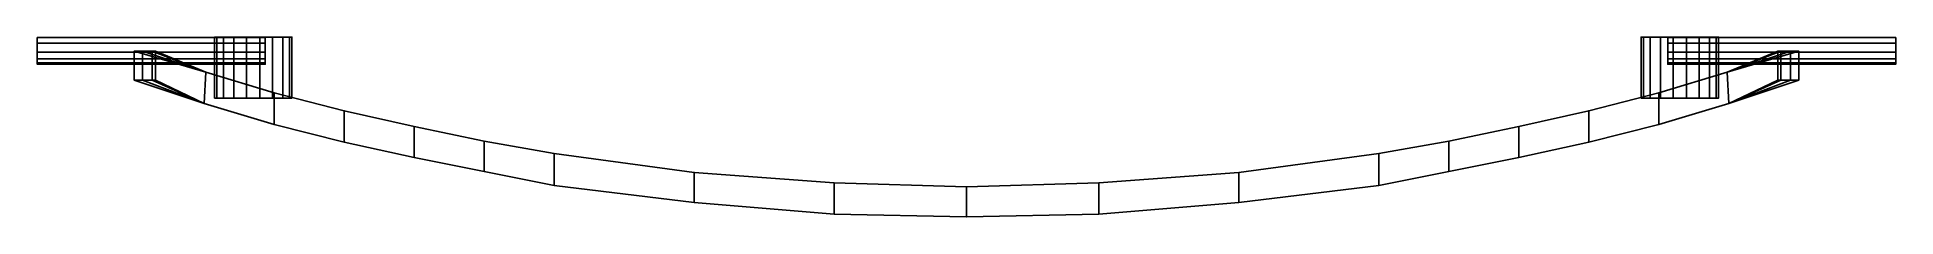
# Model space of a CAD drawing. Extents: x -125 to 125, y -24 to 0.
import ezdxf

# ---------------------------------------------------------------- set-up
doc = ezdxf.new("R2010")
doc.units = 0
doc.layers.add('METAL', color=200, linetype='CONTINUOUS')
doc.layers.add('METAL_2', color=92, linetype='CONTINUOUS')

msp = doc.modelspace()

# ---------------------------------------------------------------- meshes
at = {"layer": 'METAL'}
mesh = msp.add_polyface(dxfattribs=at)
corners = [(101.09, -8.21, 0.67), (101.09, -8.21, 0.67), (101.09, 0, 0.67), (101.09, 0, 0.67), (100.77, -8.21, 2.45), (100.77, -8.21, 2.45), (100.77, 0, 2.45), (100.77, 0, 2.45), (100.77, -8.21, -1.11), (100.77, -8.21, -1.11), (100.77, 0, -1.11), (100.77, 0, -1.11), (99.87, -8.21, 4.01), (99.87, -8.21, 4.01), (99.87, 0, 4.01), (99.87, 0, 4.01), (99.87, 0, -2.68), (99.87, 0, -2.68), (99.87, -8.21, -2.68), (99.87, -8.21, -2.68), (98.48, -8.21, 5.17), (98.48, -8.21, 5.17), (98.48, 0, 5.17), (98.48, 0, 5.17), (98.48, -8.21, -3.84), (98.48, -8.21, -3.84), (98.48, 0, -3.84), (98.48, 0, -3.84), (96.79, 0, -4.46), (96.79, 0, -4.46), (96.79, -8.21, -4.46), (96.79, -8.21, -4.46), (96.79, -8.21, 5.79), (96.79, -8.21, 5.79), (96.79, -8.21, 5.79), (96.79, 0, 5.79), (96.79, 0, 5.79), (96.79, 0, 5.79), (94.98, 0, 5.79), (94.98, 0, 5.79), (94.98, -8.21, 5.79), (94.98, -8.21, 5.79), (94.98, -8.21, -4.46), (94.98, -8.21, -4.46), (94.98, 0, -4.46), (94.98, 0, -4.46), (93.28, -8.21, 5.17), (93.28, -8.21, 5.17), (93.28, 0, 5.17), (93.28, 0, 5.17), (93.28, -8.21, -3.84), (93.28, -8.21, -3.84), (93.28, 0, -3.84), (93.28, 0, -3.84), (91.89, -8.21, 4.01), (91.89, -8.21, 4.01), (91.89, 0, 4.01), (91.89, 0, 4.01), (91.89, -8.21, -2.68), (91.89, -8.21, -2.68), (91.89, 0, -2.68), (91.89, 0, -2.68), (90.99, -8.21, -1.11), (90.99, -8.21, -1.11), (90.99, 0, -1.11), (90.99, 0, -1.11), (90.99, -8.21, 2.45), (90.99, -8.21, 2.45), (90.99, 0, 2.45), (90.99, 0, 2.45), (90.68, -8.21, 0.67), (90.68, -8.21, 0.67), (90.68, 0, 0.67), (90.68, 0, 0.67), (-90.74, -8.21, 0.67), (-90.74, -8.21, 0.67), (-90.74, 0, 0.67), (-90.74, 0, 0.67), (-91.06, -8.21, 2.45), (-91.06, -8.21, 2.45), (-91.06, 0, 2.45), (-91.06, 0, 2.45), (-91.06, -8.21, -1.11), (-91.06, -8.21, -1.11), (-91.06, 0, -1.11), (-91.06, 0, -1.11), (-91.96, -8.21, 4.01), (-91.96, -8.21, 4.01), (-91.96, 0, 4.01), (-91.96, 0, 4.01), (-91.96, -8.21, -2.68), (-91.96, -8.21, -2.68), (-91.96, 0, -2.68), (-91.96, 0, -2.68), (-93.34, -8.21, 5.17), (-93.34, -8.21, 5.17), (-93.34, 0, 5.17), (-93.34, 0, 5.17), (-93.34, -8.21, -3.84), (-93.34, -8.21, -3.84), (-93.34, 0, -3.84), (-93.34, 0, -3.84), (-95.04, 0, 5.79), (-95.04, 0, 5.79), (-95.04, -8.21, 5.79), (-95.04, -8.21, 5.79), (-95.04, -8.21, -4.46), (-95.04, -8.21, -4.46), (-95.04, 0, -4.46), (-95.04, 0, -4.46), (-96.85, -8.21, 5.79), (-96.85, -8.21, 5.79), (-96.85, -8.21, 5.79), (-96.85, 0, 5.79), (-96.85, 0, 5.79), (-96.85, 0, 5.79), (-96.85, 0, -4.46), (-96.85, 0, -4.46), (-96.85, -8.21, -4.46), (-96.85, -8.21, -4.46), (-98.55, -8.21, 5.17), (-98.55, -8.21, 5.17), (-98.55, 0, 5.17), (-98.55, 0, 5.17), (-98.55, -8.21, -3.84), (-98.55, -8.21, -3.84), (-98.55, 0, -3.84), (-98.55, 0, -3.84), (-99.93, -8.21, 4.01), (-99.93, -8.21, 4.01), (-99.93, 0, 4.01), (-99.93, 0, 4.01), (-99.93, 0, -2.68), (-99.93, 0, -2.68), (-99.93, -8.21, -2.68), (-99.93, -8.21, -2.68), (-100.84, -8.21, 2.45), (-100.84, -8.21, 2.45), (-100.84, 0, 2.45), (-100.84, 0, 2.45), (-100.84, -8.21, -1.11), (-100.84, -8.21, -1.11), (-100.84, 0, -1.11), (-100.84, 0, -1.11), (-101.15, -8.21, 0.67), (-101.15, -8.21, 0.67), (-101.15, 0, 0.67), (-101.15, 0, 0.67)]
mesh.append_faces([[corners[k] for k in face] for face in [(76, 80, 78, 74), (80, 88, 86, 78), (88, 96, 94, 86), (96, 102, 104, 94), (102, 114, 111, 104), (115, 123, 121, 112), (123, 131, 129, 121), (131, 139, 137, 129), (139, 147, 145, 137), (147, 143, 141, 145), (143, 133, 135, 141), (133, 127, 125, 135), (127, 117, 119, 125), (117, 108, 106, 119), (108, 100, 98, 106), (100, 92, 90, 98), (92, 84, 82, 90), (84, 76, 74, 82), (93, 101, 109, 77), (109, 116, 126, 142), (126, 132, 142, 142), (142, 146, 138, 122), (138, 130, 122, 122), (122, 113, 103, 89), (103, 97, 89, 89), (142, 122, 89, 109), (89, 81, 77, 109), (85, 93, 77, 77), (79, 87, 95, 83), (95, 105, 110, 128), (110, 120, 128, 128), (128, 136, 144, 134), (144, 140, 134, 134), (134, 124, 118, 99), (118, 107, 99, 99), (128, 134, 99, 95), (99, 91, 83, 95), (75, 79, 83, 83), (73, 71, 67, 69), (69, 67, 55, 57), (57, 55, 47, 49), (49, 47, 41, 39), (39, 41, 32, 35), (36, 33, 20, 22), (22, 20, 12, 14), (14, 12, 4, 6), (6, 4, 0, 2), (2, 0, 8, 10), (10, 8, 18, 16), (16, 18, 24, 26), (26, 24, 30, 28), (28, 30, 43, 45), (45, 43, 51, 53), (53, 51, 59, 61), (61, 59, 63, 65), (65, 63, 71, 73), (72, 68, 56, 44), (56, 48, 38, 23), (38, 37, 23, 23), (23, 15, 7, 11), (7, 3, 11, 11), (56, 23, 11, 44), (11, 17, 27, 44), (27, 29, 44, 44), (44, 52, 60, 72), (64, 72, 60, 60), (62, 58, 50, 46), (50, 42, 31, 19), (31, 25, 19, 19), (19, 9, 1, 13), (1, 5, 13, 13), (50, 19, 13, 46), (13, 21, 34, 46), (34, 40, 46, 46), (46, 54, 66, 62), (70, 62, 66, 66)]])
mesh = msp.add_polyface(dxfattribs=at)
corners = [(-109.11, -1.88, 0.55), (-109.11, -5.79, 0.55), (-109.55, -5.79, 2.29), (-109.55, -1.88, 2.29), (-102.31, -4.72, 0.58), (-93.12, -7.49, 0.6), (-93.12, -7.49, -0.41), (-102.31, -4.72, -0.39), (-102.53, -8.94, 0.58), (-93.12, -11.77, 0.6), (-93.12, -11.77, 1.62), (-102.53, -8.94, 1.55), (-102.53, -8.94, -6.13), (-102.31, -4.72, -6.13), (-93.12, -7.49, -6.39), (-93.12, -11.77, -6.39), (-93.12, -7.49, 7.03), (-102.31, -4.72, 6.74), (-102.53, -8.94, 6.74), (-93.12, -11.77, 7.03), (-109.11, -1.88, 0.55), (-109.55, -1.88, -1.19), (-109.11, -5.79, 0.55), (-109.55, -5.79, 2.29), (-111.94, -5.79, -5.86), (-111.94, -1.88, -5.86), (-111.94, -1.88, 6.45), (-111.94, -5.79, 6.45), (-111.94, -1.88, -5.86), (-111.94, -5.79, -5.86), (-111.94, -5.79, -2.23), (-111.94, -1.88, -2.23), (-110.85, -5.79, -1.9), (-110.85, -1.88, -1.9), (-109.55, -5.79, -1.19), (-109.55, -1.88, -1.19), (-111.94, -5.79, 6.45), (-111.94, -1.88, 6.45), (-111.94, -1.88, 3.34), (-111.94, -5.79, 3.34), (-110.85, -1.88, 3), (-110.85, -5.79, 3), (-102.31, -4.72, 3.49), (-93.12, -7.49, 3.64), (-93.12, -7.49, 2.63), (-102.31, -4.72, 2.52), (-93.12, -7.49, 1.62), (-102.31, -4.72, 1.55), (-93.12, -7.49, -2.43), (-93.12, -7.49, -6.39), (-102.31, -4.72, -6.13), (-102.31, -4.72, -2.33), (-102.31, -4.72, -1.36), (-93.12, -7.49, -1.42), (-102.53, -8.94, -6.13), (-93.12, -11.77, -6.39), (-93.12, -11.77, -2.43), (-102.53, -8.94, -2.33), (-93.12, -11.77, -1.42), (-102.53, -8.94, -1.36), (-93.12, -11.77, -0.41), (-102.53, -8.94, -0.39), (-93.12, -11.77, 3.64), (-93.12, -11.77, 7.03), (-102.53, -8.94, 6.74), (-102.53, -8.94, 3.49), (-102.53, -8.94, 2.52), (-93.12, -11.77, 2.63), (-111.94, -1.88, 6.45), (-102.31, -4.72, 6.74), (-111.94, -1.88, 3.34), (-110.85, -1.88, 3), (-109.55, -1.88, 2.29), (-111.94, -1.88, -5.86), (-111.94, -1.88, -2.23), (-110.85, -1.88, -1.9), (-111.94, -5.79, -5.86), (-111.94, -5.79, -2.23), (-110.85, -5.79, -1.9), (-109.55, -5.79, -1.19), (-111.94, -5.79, 6.45), (-111.94, -5.79, 3.34), (-110.85, -5.79, 3)]
mesh.append_faces([[corners[k] for k in face] for face in [(0, 1, 2, 3), (4, 5, 6, 7), (8, 9, 10, 11), (12, 13, 14, 15), (16, 17, 18, 19), (20, 4, 7, 21), (22, 8, 11, 23), (24, 25, 13, 12), (17, 26, 27, 18), (28, 29, 30, 31), (31, 30, 32, 33), (33, 32, 34, 35), (35, 34, 1, 0), (36, 37, 38, 39), (39, 38, 40, 41), (41, 40, 3, 2), (42, 43, 44, 45), (45, 44, 46, 47), (47, 46, 5, 4), (48, 49, 50, 51), (48, 51, 52, 53), (54, 55, 56, 57), (57, 56, 58, 59), (59, 58, 60, 61), (61, 60, 9, 8), (62, 63, 64, 65), (62, 65, 66, 67), (67, 66, 11, 10), (68, 69, 42, 70), (70, 42, 45, 71), (71, 45, 47, 72), (72, 47, 4, 20), (51, 50, 73, 74), (51, 74, 75, 52), (52, 75, 21, 7), (76, 54, 57, 77), (77, 57, 59, 78), (78, 59, 61, 79), (79, 61, 8, 22), (65, 64, 80, 81), (65, 81, 82, 66), (66, 82, 23, 11)]])
mesh = msp.add_polyface(dxfattribs=at)
corners = [(109.05, -1.88, 0.55), (109.48, -1.88, 2.29), (109.48, -5.79, 2.29), (109.05, -5.79, 0.55), (102.25, -4.72, 0.58), (102.25, -4.72, -0.39), (93.05, -7.49, -0.41), (93.05, -7.49, 0.6), (102.46, -8.94, 0.58), (102.46, -8.94, 1.55), (93.05, -11.77, 1.62), (93.05, -11.77, 0.6), (102.46, -8.94, -6.13), (93.05, -11.77, -6.39), (93.05, -7.49, -6.39), (102.25, -4.72, -6.13), (93.05, -7.49, 7.03), (93.05, -11.77, 7.03), (102.46, -8.94, 6.74), (102.25, -4.72, 6.74), (109.05, -1.88, 0.55), (109.48, -1.88, -1.19), (109.05, -5.79, 0.55), (109.48, -5.79, 2.29), (111.87, -5.79, -5.86), (111.87, -1.88, -5.86), (111.87, -5.79, 6.45), (111.87, -1.88, 6.45), (111.87, -1.88, -5.86), (111.87, -1.88, -2.23), (111.87, -5.79, -2.23), (111.87, -5.79, -5.86), (110.79, -1.88, -1.9), (110.79, -5.79, -1.9), (109.48, -1.88, -1.19), (109.48, -5.79, -1.19), (111.87, -5.79, 6.45), (111.87, -5.79, 3.34), (111.87, -1.88, 3.34), (111.87, -1.88, 6.45), (110.79, -5.79, 3), (110.79, -1.88, 3), (102.25, -4.72, 6.74), (102.25, -4.72, 3.49), (93.05, -7.49, 3.64), (93.05, -7.49, 7.03), (102.25, -4.72, 2.52), (93.05, -7.49, 2.63), (102.25, -4.72, 1.55), (93.05, -7.49, 1.62), (93.05, -7.49, -2.43), (102.25, -4.72, -2.33), (102.25, -4.72, -6.13), (93.05, -7.49, -6.39), (93.05, -7.49, -1.42), (102.25, -4.72, -1.36), (102.46, -8.94, -6.13), (102.46, -8.94, -2.33), (93.05, -11.77, -2.43), (93.05, -11.77, -6.39), (102.46, -8.94, -1.36), (93.05, -11.77, -1.42), (102.46, -8.94, -0.39), (93.05, -11.77, -0.41), (93.05, -11.77, 3.64), (102.46, -8.94, 3.49), (102.46, -8.94, 6.74), (93.05, -11.77, 7.03), (93.05, -11.77, 2.63), (102.46, -8.94, 2.52), (111.87, -1.88, 6.45), (111.87, -1.88, 3.34), (110.79, -1.88, 3), (109.48, -1.88, 2.29), (111.87, -1.88, -2.23), (111.87, -1.88, -5.86), (110.79, -1.88, -1.9), (111.87, -5.79, -5.86), (111.87, -5.79, -2.23), (110.79, -5.79, -1.9), (109.48, -5.79, -1.19), (111.87, -5.79, 3.34), (111.87, -5.79, 6.45), (110.79, -5.79, 3)]
mesh.append_faces([[corners[k] for k in face] for face in [(0, 1, 2, 3), (4, 5, 6, 7), (8, 9, 10, 11), (12, 13, 14, 15), (16, 17, 18, 19), (20, 21, 5, 4), (22, 23, 9, 8), (24, 12, 15, 25), (19, 18, 26, 27), (28, 29, 30, 31), (29, 32, 33, 30), (32, 34, 35, 33), (34, 0, 3, 35), (36, 37, 38, 39), (37, 40, 41, 38), (40, 2, 1, 41), (42, 43, 44, 45), (43, 46, 47, 44), (46, 48, 49, 47), (48, 4, 7, 49), (50, 51, 52, 53), (54, 6, 5, 55), (56, 57, 58, 59), (57, 60, 61, 58), (60, 62, 63, 61), (62, 8, 11, 63), (64, 65, 66, 67), (64, 68, 69, 65), (68, 10, 9, 69), (70, 71, 43, 42), (71, 72, 46, 43), (72, 73, 48, 46), (73, 20, 4, 48), (51, 74, 75, 52), (51, 55, 76, 74), (55, 5, 21, 76), (77, 78, 57, 56), (78, 79, 60, 57), (79, 80, 62, 60), (80, 22, 8, 62), (65, 81, 82, 66), (65, 69, 83, 81), (69, 9, 23, 83)]])
mesh = msp.add_polyface(dxfattribs=at)
corners = [(-64.88, -14.01, 0.68), (-74.3, -12.04, 0.66), (-74.3, -12.04, 1.75), (-64.88, -14.01, 1.82), (-64.88, -18.07, 0.68), (-74.3, -16.19, 0.66), (-74.3, -16.19, -0.44), (-64.88, -18.07, -0.46), (-64.88, -14.01, -7.18), (-64.88, -18.07, -7.18), (-74.3, -16.19, -6.92), (-74.3, -12.04, -6.92), (-83.71, -9.91, 0.63), (-74.3, -12.04, -0.44), (-83.71, -9.91, -0.42), (-83.71, -14.14, 0.63), (-74.3, -16.19, 1.75), (-83.71, -14.14, 1.68), (-83.71, -14.14, -6.65), (-83.71, -9.91, -6.65), (-74.3, -12.04, 7.62), (-83.71, -9.91, 7.32), (-83.71, -14.14, 7.32), (-74.3, -16.19, 7.62), (-93.12, -7.49, 0.6), (-93.12, -7.49, -0.41), (-93.12, -11.77, 0.6), (-93.12, -11.77, 1.62), (-93.12, -11.77, -6.39), (-93.12, -7.49, -6.39), (-93.12, -7.49, 7.03), (-93.12, -11.77, 7.03), (-64.88, -14.01, 7.91), (-64.88, -18.07, 7.91), (-64.88, -14.01, -2.73), (-64.88, -14.01, -7.18), (-74.3, -12.04, -6.92), (-74.3, -12.04, -2.63), (-102.31, -4.72, 6.74), (-93.12, -7.49, 7.03), (-93.12, -7.49, 3.64), (-102.31, -4.72, 3.49), (-93.12, -7.49, -1.42), (-102.31, -4.72, -1.36), (-102.31, -4.72, -0.39), (-83.71, -9.91, 7.32), (-74.3, -12.04, 7.62), (-74.3, -12.04, 3.94), (-83.71, -9.91, 3.79), (-74.3, -12.04, 2.85), (-83.71, -9.91, 2.74), (-83.71, -9.91, 1.68), (-83.71, -9.91, -6.65), (-83.71, -9.91, -2.53), (-83.71, -9.91, -1.48), (-74.3, -12.04, -1.54), (-83.71, -14.14, -6.65), (-74.3, -16.19, -6.92), (-74.3, -16.19, -2.63), (-83.71, -14.14, -2.53), (-74.3, -16.19, -1.54), (-83.71, -14.14, -1.48), (-83.71, -14.14, -0.42), (-74.3, -16.19, 3.94), (-74.3, -16.19, 7.62), (-83.71, -14.14, 7.32), (-83.71, -14.14, 3.79), (-83.71, -14.14, 2.74), (-74.3, -16.19, 2.85), (-93.12, -7.49, 2.63), (-93.12, -7.49, 1.62), (-93.12, -7.49, -6.39), (-93.12, -7.49, -2.43), (-93.12, -11.77, -6.39), (-93.12, -11.77, -2.43), (-93.12, -11.77, -1.42), (-93.12, -11.77, -0.41), (-93.12, -11.77, 7.03), (-93.12, -11.77, 3.64), (-93.12, -11.77, 2.63)]
mesh.append_faces([[corners[k] for k in face] for face in [(0, 1, 2, 3), (4, 5, 6, 7), (8, 9, 10, 11), (12, 1, 13, 14), (15, 5, 16, 17), (18, 19, 11, 10), (20, 21, 22, 23), (24, 12, 14, 25), (26, 15, 17, 27), (28, 29, 19, 18), (21, 30, 31, 22), (32, 20, 23, 33), (34, 35, 36, 37), (38, 39, 40, 41), (42, 43, 44, 25), (45, 46, 47, 48), (48, 47, 49, 50), (50, 49, 2, 51), (51, 2, 1, 12), (37, 36, 52, 53), (37, 53, 54, 55), (55, 54, 14, 13), (56, 57, 58, 59), (59, 58, 60, 61), (61, 60, 6, 62), (62, 6, 5, 15), (63, 64, 65, 66), (63, 66, 67, 68), (68, 67, 17, 16), (39, 45, 48, 40), (40, 48, 50, 69), (69, 50, 51, 70), (70, 51, 12, 24), (53, 52, 71, 72), (53, 72, 42, 54), (54, 42, 25, 14), (73, 56, 59, 74), (74, 59, 61, 75), (75, 61, 62, 76), (76, 62, 15, 26), (66, 65, 77, 78), (66, 78, 79, 67), (67, 79, 27, 17)]])
mesh = msp.add_polyface(dxfattribs=at)
corners = [(83.64, -9.91, 0.63), (83.64, -9.91, -0.42), (74.23, -12.04, -0.44), (74.23, -12.04, 0.66), (83.64, -14.14, 0.63), (83.64, -14.14, 1.68), (74.23, -16.19, 1.75), (74.23, -16.19, 0.66), (83.64, -14.14, -6.65), (74.23, -16.19, -6.92), (74.23, -12.04, -6.92), (83.64, -9.91, -6.65), (74.23, -12.04, 7.62), (74.23, -16.19, 7.62), (83.64, -14.14, 7.32), (83.64, -9.91, 7.32), (93.05, -7.49, 0.6), (93.05, -7.49, -0.41), (93.05, -11.77, 0.6), (93.05, -11.77, 1.62), (93.05, -11.77, -6.39), (93.05, -7.49, -6.39), (93.05, -11.77, 7.03), (93.05, -7.49, 7.03), (64.82, -18.07, 2.96), (64.82, -18.07, 1.82), (74.23, -16.19, 2.85), (64.82, -18.07, 0.68), (74.23, -16.19, -6.92), (74.23, -16.19, -2.63), (64.82, -18.07, -2.73), (64.82, -18.07, -7.18), (74.23, -16.19, -1.54), (64.82, -18.07, -1.59), (74.23, -16.19, -0.44), (64.82, -18.07, -0.46), (93.05, -7.49, -2.43), (93.05, -7.49, -1.42), (102.25, -4.72, -1.36), (102.25, -4.72, -2.33), (83.64, -9.91, 7.32), (83.64, -9.91, 3.79), (74.23, -12.04, 3.94), (74.23, -12.04, 7.62), (83.64, -9.91, 2.74), (74.23, -12.04, 2.85), (83.64, -9.91, 1.68), (74.23, -12.04, 1.75), (74.23, -12.04, -2.63), (83.64, -9.91, -2.53), (83.64, -9.91, -6.65), (74.23, -12.04, -6.92), (74.23, -12.04, -1.54), (83.64, -9.91, -1.48), (83.64, -14.14, -6.65), (83.64, -14.14, -2.53), (83.64, -14.14, -1.48), (83.64, -14.14, -0.42), (74.23, -16.19, 3.94), (83.64, -14.14, 3.79), (83.64, -14.14, 7.32), (74.23, -16.19, 7.62), (83.64, -14.14, 2.74), (93.05, -7.49, 7.03), (93.05, -7.49, 3.64), (93.05, -7.49, 2.63), (93.05, -7.49, 1.62), (93.05, -7.49, -6.39), (93.05, -11.77, -6.39), (93.05, -11.77, -2.43), (93.05, -11.77, -1.42), (93.05, -11.77, -0.41), (93.05, -11.77, 3.64), (93.05, -11.77, 7.03), (93.05, -11.77, 2.63)]
mesh.append_faces([[corners[k] for k in face] for face in [(0, 1, 2, 3), (4, 5, 6, 7), (8, 9, 10, 11), (12, 13, 14, 15), (16, 17, 1, 0), (18, 19, 5, 4), (20, 8, 11, 21), (15, 14, 22, 23), (24, 25, 6, 26), (25, 27, 7, 6), (28, 29, 30, 31), (29, 32, 33, 30), (32, 34, 35, 33), (36, 37, 38, 39), (40, 41, 42, 43), (41, 44, 45, 42), (44, 46, 47, 45), (46, 0, 3, 47), (48, 49, 50, 51), (48, 52, 53, 49), (52, 2, 1, 53), (54, 55, 29, 28), (55, 56, 32, 29), (56, 57, 34, 32), (57, 4, 7, 34), (58, 59, 60, 61), (58, 26, 62, 59), (26, 6, 5, 62), (63, 64, 41, 40), (64, 65, 44, 41), (65, 66, 46, 44), (66, 16, 0, 46), (49, 36, 67, 50), (49, 53, 37, 36), (53, 1, 17, 37), (68, 69, 55, 54), (69, 70, 56, 55), (70, 71, 57, 56), (71, 18, 4, 57), (59, 72, 73, 60), (59, 62, 74, 72), (62, 5, 19, 74)]])
mesh = msp.add_polyface(dxfattribs=at)
corners = [(-36.65, -18.21, 8.79), (-55.47, -15.67, 8.2), (-55.47, -19.95, 8.2), (-36.65, -22.25, 8.79), (-36.65, -18.21, 0.76), (-55.47, -15.67, 0.71), (-55.47, -15.67, 1.89), (-36.65, -18.21, 2.02), (-36.65, -22.25, 0.76), (-55.47, -19.95, 0.71), (-55.47, -19.95, -0.47), (-36.65, -22.25, -0.5), (-64.88, -14.01, 7.91), (-64.88, -18.07, 7.91), (-64.88, -14.01, 0.68), (-64.88, -14.01, 1.82), (-64.88, -18.07, 0.68), (-64.88, -18.07, -0.46), (-55.47, -15.67, -7.44), (-55.47, -19.95, -7.44), (-64.88, -18.07, -7.18), (-64.88, -14.01, -7.18), (-64.88, -14.01, -2.73), (-74.3, -12.04, -2.63), (-74.3, -12.04, -1.54), (-64.88, -14.01, -1.59), (-74.3, -12.04, -0.44), (-64.88, -14.01, -0.46), (-74.3, -12.04, 0.66), (-74.3, -12.04, 7.62), (-64.88, -14.01, 7.91), (-64.88, -14.01, 4.1), (-74.3, -12.04, 3.94), (-64.88, -14.01, 2.96), (-74.3, -12.04, 2.85), (-74.3, -12.04, 1.75), (-64.88, -18.07, 4.1), (-64.88, -18.07, 7.91), (-74.3, -16.19, 7.62), (-74.3, -16.19, 3.94), (-74.3, -16.19, 2.85), (-64.88, -18.07, 2.96), (-74.3, -16.19, 1.75), (-64.88, -18.07, 1.82), (-74.3, -16.19, 0.66), (-74.3, -16.19, -6.92), (-64.88, -18.07, -7.18), (-64.88, -18.07, -2.73), (-74.3, -16.19, -2.63), (-64.88, -18.07, -1.59), (-74.3, -16.19, -1.54), (-74.3, -16.19, -0.44), (-36.65, -18.21, -0.5), (-55.47, -15.67, -0.47), (-55.47, -15.67, 8.2), (-36.65, -18.21, 8.79), (-36.65, -18.21, 4.55), (-55.47, -15.67, 4.25), (-36.65, -18.21, 3.29), (-55.47, -15.67, 3.07), (-36.65, -22.25, 4.55), (-36.65, -22.25, 8.79), (-55.47, -19.95, 8.2), (-55.47, -19.95, 4.25), (-55.47, -19.95, 3.07), (-36.65, -22.25, 3.29), (-55.47, -19.95, 1.89), (-36.65, -22.25, 2.02), (-55.47, -15.67, -2.83), (-55.47, -15.67, -7.44), (-64.88, -14.01, -7.18), (-55.47, -15.67, -1.65), (-55.47, -19.95, -7.44), (-55.47, -19.95, -2.83), (-55.47, -19.95, -1.65)]
mesh.append_faces([[corners[k] for k in face] for face in [(0, 1, 2, 3), (4, 5, 6, 7), (8, 9, 10, 11), (1, 12, 13, 2), (5, 14, 15, 6), (9, 16, 17, 10), (18, 19, 20, 21), (22, 23, 24, 25), (25, 24, 26, 27), (27, 26, 28, 14), (29, 30, 31, 32), (32, 31, 33, 34), (34, 33, 15, 35), (36, 37, 38, 39), (36, 39, 40, 41), (41, 40, 42, 43), (43, 42, 44, 16), (45, 46, 47, 48), (48, 47, 49, 50), (50, 49, 17, 51), (52, 53, 5, 4), (54, 55, 56, 57), (57, 56, 58, 59), (59, 58, 7, 6), (60, 61, 62, 63), (60, 63, 64, 65), (65, 64, 66, 67), (67, 66, 9, 8), (68, 69, 70, 22), (68, 22, 25, 71), (71, 25, 27, 53), (53, 27, 14, 5), (30, 54, 57, 31), (31, 57, 59, 33), (33, 59, 6, 15), (63, 62, 37, 36), (63, 36, 41, 64), (64, 41, 43, 66), (66, 43, 16, 9), (46, 72, 73, 47), (47, 73, 74, 49), (49, 74, 10, 17)]])
mesh = msp.add_polyface(dxfattribs=at)
corners = [(64.82, -14.01, 0.68), (64.82, -14.01, 1.82), (74.23, -12.04, 1.75), (74.23, -12.04, 0.66), (64.82, -18.07, 0.68), (64.82, -18.07, -0.46), (74.23, -16.19, -0.44), (74.23, -16.19, 0.66), (64.82, -14.01, -7.18), (74.23, -12.04, -6.92), (74.23, -16.19, -6.92), (64.82, -18.07, -7.18), (36.59, -18.21, 8.79), (36.59, -22.25, 8.79), (55.41, -19.95, 8.2), (55.41, -15.67, 8.2), (36.59, -18.21, 0.76), (36.59, -18.21, 2.02), (55.41, -15.67, 1.89), (55.41, -15.67, 0.71), (36.59, -22.25, 0.76), (36.59, -22.25, -0.5), (55.41, -19.95, -0.47), (55.41, -19.95, 0.71), (64.82, -18.07, 7.91), (64.82, -14.01, 7.91), (55.41, -15.67, -7.44), (55.41, -19.95, -7.44), (74.23, -16.19, 7.62), (74.23, -12.04, 7.62), (64.82, -14.01, -2.73), (74.23, -12.04, -2.63), (74.23, -12.04, -6.92), (64.82, -14.01, -7.18), (64.82, -14.01, -1.59), (74.23, -12.04, -1.54), (64.82, -14.01, -0.46), (74.23, -12.04, -0.44), (74.23, -12.04, 7.62), (74.23, -12.04, 3.94), (64.82, -14.01, 4.1), (64.82, -14.01, 7.91), (74.23, -12.04, 2.85), (64.82, -14.01, 2.96), (64.82, -18.07, 4.1), (74.23, -16.19, 3.94), (74.23, -16.19, 7.62), (64.82, -18.07, 7.91), (64.82, -18.07, 2.96), (74.23, -16.19, 2.85), (36.59, -18.21, -0.5), (55.41, -15.67, -0.47), (55.41, -15.67, 8.2), (55.41, -15.67, 4.25), (36.59, -18.21, 4.55), (36.59, -18.21, 8.79), (55.41, -15.67, 3.07), (36.59, -18.21, 3.29), (36.59, -22.25, 4.55), (55.41, -19.95, 4.25), (55.41, -19.95, 8.2), (36.59, -22.25, 8.79), (36.59, -22.25, 3.29), (55.41, -19.95, 3.07), (36.59, -22.25, 2.02), (55.41, -19.95, 1.89), (55.41, -19.95, -1.65), (36.59, -22.25, -1.77), (55.41, -15.67, -2.83), (55.41, -15.67, -7.44), (55.41, -15.67, -1.65), (64.82, -18.07, 1.82), (64.82, -18.07, -7.18), (64.82, -18.07, -2.73), (55.41, -19.95, -2.83), (55.41, -19.95, -7.44), (64.82, -18.07, -1.59)]
mesh.append_faces([[corners[k] for k in face] for face in [(0, 1, 2, 3), (4, 5, 6, 7), (8, 9, 10, 11), (12, 13, 14, 15), (16, 17, 18, 19), (20, 21, 22, 23), (15, 14, 24, 25), (19, 18, 1, 0), (23, 22, 5, 4), (26, 8, 11, 27), (25, 24, 28, 29), (30, 31, 32, 33), (30, 34, 35, 31), (34, 36, 37, 35), (36, 0, 3, 37), (38, 39, 40, 41), (39, 42, 43, 40), (42, 2, 1, 43), (44, 45, 46, 47), (44, 48, 49, 45), (50, 16, 19, 51), (52, 53, 54, 55), (53, 56, 57, 54), (56, 18, 17, 57), (58, 59, 60, 61), (58, 62, 63, 59), (62, 64, 65, 63), (64, 20, 23, 65), (66, 22, 21, 67), (68, 30, 33, 69), (68, 70, 34, 30), (70, 51, 36, 34), (51, 19, 0, 36), (41, 40, 53, 52), (40, 43, 56, 53), (43, 1, 18, 56), (59, 44, 47, 60), (59, 63, 48, 44), (63, 65, 71, 48), (65, 23, 4, 71), (72, 73, 74, 75), (73, 76, 66, 74), (76, 5, 22, 66)]])
mesh = msp.add_polyface(dxfattribs=at)
corners = [(-17.83, -19.63, 0.81), (-36.65, -18.21, 0.76), (-36.65, -18.21, 2.02), (-17.83, -19.63, 2.16), (-17.83, -23.81, 0.81), (-36.65, -22.25, 0.76), (-36.65, -22.25, -0.5), (-17.83, -23.81, -0.53), (-0.03, -20.14, -9), (-0.03, -24.19, -9), (-17.83, -23.81, -8.5), (-17.83, -19.63, -8.5), (-36.65, -22.25, -7.97), (-36.65, -18.21, -7.97), (-55.47, -19.95, -7.44), (-55.47, -15.67, -7.44), (-17.83, -23.81, 9.37), (-0.03, -24.19, 9.92), (-0.03, -20.14, 9.92), (-17.83, -19.63, 9.37), (-36.65, -22.25, 8.79), (-36.65, -18.21, 8.79), (-17.83, -19.63, 9.37), (-0.03, -20.14, 9.92), (-0.03, -20.14, 5.14), (-17.83, -19.63, 4.86), (-0.03, -20.14, 3.72), (-17.83, -19.63, 3.51), (-0.03, -20.14, 2.29), (-17.83, -19.63, -3.23), (-17.83, -19.63, -8.5), (-36.65, -18.21, -7.97), (-36.65, -18.21, -3.03), (-36.65, -18.21, -1.77), (-17.83, -19.63, -1.88), (-36.65, -18.21, -0.5), (-17.83, -19.63, -0.53), (-36.65, -18.21, 8.79), (-36.65, -18.21, 4.55), (-36.65, -18.21, 3.29), (-55.47, -15.67, -7.44), (-55.47, -15.67, -2.83), (-55.47, -15.67, -1.65), (-55.47, -15.67, -0.47), (-17.83, -23.81, -8.5), (-0.03, -24.19, -9), (-0.03, -24.19, -3.42), (-17.83, -23.81, -3.23), (-0.03, -24.19, -1.99), (-17.83, -23.81, -1.88), (-0.03, -24.19, -0.56), (-17.83, -23.81, 4.86), (-17.83, -23.81, 9.37), (-36.65, -22.25, 8.79), (-36.65, -22.25, 4.55), (-36.65, -22.25, 3.29), (-17.83, -23.81, 3.51), (-36.65, -22.25, 2.02), (-17.83, -23.81, 2.16), (-36.65, -22.25, -7.97), (-36.65, -22.25, -3.03), (-36.65, -22.25, -1.77), (-55.47, -19.95, -7.44), (-55.47, -19.95, -2.83), (-55.47, -19.95, -1.65), (-55.47, -19.95, -0.47), (-0.03, -20.14, 0.86), (-0.03, -24.19, 0.86), (-0.03, -20.14, -3.42), (-0.03, -20.14, -9), (-0.03, -20.14, -1.99), (-0.03, -20.14, -0.56), (-0.03, -24.19, 5.14), (-0.03, -24.19, 9.92), (-0.03, -24.19, 3.72), (-0.03, -24.19, 2.29)]
mesh.append_faces([[corners[k] for k in face] for face in [(0, 1, 2, 3), (4, 5, 6, 7), (8, 9, 10, 11), (11, 10, 12, 13), (13, 12, 14, 15), (16, 17, 18, 19), (20, 16, 19, 21), (22, 23, 24, 25), (25, 24, 26, 27), (27, 26, 28, 3), (29, 30, 31, 32), (29, 32, 33, 34), (34, 33, 35, 36), (36, 35, 1, 0), (37, 22, 25, 38), (38, 25, 27, 39), (39, 27, 3, 2), (32, 31, 40, 41), (32, 41, 42, 33), (33, 42, 43, 35), (44, 45, 46, 47), (47, 46, 48, 49), (49, 48, 50, 7), (51, 52, 53, 54), (51, 54, 55, 56), (56, 55, 57, 58), (58, 57, 5, 4), (59, 44, 47, 60), (60, 47, 49, 61), (61, 49, 7, 6), (62, 59, 60, 63), (63, 60, 61, 64), (64, 61, 6, 65), (0, 3, 28, 66), (4, 7, 50, 67), (30, 29, 68, 69), (29, 34, 70, 68), (34, 36, 71, 70), (36, 0, 66, 71), (52, 51, 72, 73), (51, 56, 74, 72), (56, 58, 75, 74), (58, 4, 67, 75)]])
mesh = msp.add_polyface(dxfattribs=at)
corners = [(17.77, -19.63, 0.81), (17.77, -19.63, 2.16), (36.59, -18.21, 2.02), (36.59, -18.21, 0.76), (17.77, -23.81, 0.81), (17.77, -23.81, -0.53), (36.59, -22.25, -0.5), (36.59, -22.25, 0.76), (-0.03, -20.14, -9), (17.77, -19.63, -8.5), (17.77, -23.81, -8.5), (-0.03, -24.19, -9), (36.59, -18.21, -7.97), (36.59, -22.25, -7.97), (55.41, -15.67, -7.44), (55.41, -19.95, -7.44), (17.77, -23.81, 9.37), (17.77, -19.63, 9.37), (-0.03, -20.14, 9.92), (-0.03, -24.19, 9.92), (36.59, -22.25, 8.79), (36.59, -18.21, 8.79), (17.77, -19.63, 9.37), (17.77, -19.63, 4.86), (-0.03, -20.14, 5.14), (-0.03, -20.14, 9.92), (17.77, -19.63, 3.51), (-0.03, -20.14, 3.72), (-0.03, -20.14, 2.29), (17.77, -19.63, -3.23), (36.59, -18.21, -3.03), (36.59, -18.21, -7.97), (17.77, -19.63, -8.5), (17.77, -19.63, -1.88), (36.59, -18.21, -1.77), (17.77, -19.63, -0.53), (36.59, -18.21, -0.5), (36.59, -18.21, 8.79), (36.59, -18.21, 4.55), (36.59, -18.21, 3.29), (55.41, -15.67, -2.83), (55.41, -15.67, -7.44), (55.41, -15.67, -1.65), (55.41, -15.67, -0.47), (17.77, -23.81, -8.5), (17.77, -23.81, -3.23), (-0.03, -24.19, -3.42), (-0.03, -24.19, -9), (17.77, -23.81, -1.88), (-0.03, -24.19, -1.99), (-0.03, -24.19, -0.56), (17.77, -23.81, 4.86), (36.59, -22.25, 4.55), (36.59, -22.25, 8.79), (17.77, -23.81, 9.37), (17.77, -23.81, 3.51), (36.59, -22.25, 3.29), (17.77, -23.81, 2.16), (36.59, -22.25, 2.02), (36.59, -22.25, -7.97), (36.59, -22.25, -3.03), (36.59, -22.25, -1.77), (55.41, -19.95, -7.44), (55.41, -19.95, -2.83), (55.41, -19.95, -1.65), (-0.03, -20.14, 0.86), (-0.03, -24.19, 0.86), (-0.03, -20.14, -9), (-0.03, -20.14, -3.42), (-0.03, -20.14, -1.99), (-0.03, -20.14, -0.56), (-0.03, -24.19, 9.92), (-0.03, -24.19, 5.14), (-0.03, -24.19, 3.72), (-0.03, -24.19, 2.29)]
mesh.append_faces([[corners[k] for k in face] for face in [(0, 1, 2, 3), (4, 5, 6, 7), (8, 9, 10, 11), (9, 12, 13, 10), (12, 14, 15, 13), (16, 17, 18, 19), (20, 21, 17, 16), (22, 23, 24, 25), (23, 26, 27, 24), (26, 1, 28, 27), (29, 30, 31, 32), (29, 33, 34, 30), (33, 35, 36, 34), (35, 0, 3, 36), (37, 38, 23, 22), (38, 39, 26, 23), (39, 2, 1, 26), (30, 40, 41, 31), (30, 34, 42, 40), (34, 36, 43, 42), (44, 45, 46, 47), (45, 48, 49, 46), (48, 5, 50, 49), (51, 52, 53, 54), (51, 55, 56, 52), (55, 57, 58, 56), (57, 4, 7, 58), (59, 60, 45, 44), (60, 61, 48, 45), (61, 6, 5, 48), (62, 63, 60, 59), (63, 64, 61, 60), (0, 65, 28, 1), (4, 66, 50, 5), (32, 67, 68, 29), (29, 68, 69, 33), (33, 69, 70, 35), (35, 70, 65, 0), (54, 71, 72, 51), (51, 72, 73, 55), (55, 73, 74, 57), (57, 74, 66, 4)]])
at = {"layer": 'METAL_2'}
mesh = msp.add_polyface(dxfattribs=at)
corners = [(124.93, -0.79, 3.7), (124.93, -0.79, 3.7), (124.93, -0.06, 3.7), (124.93, -0.06, 3.7), (124.93, -0.06, 3.7), (124.93, -2.04, 3.37), (124.93, -2.04, 3.37), (124.93, -2.04, 3.37), (124.93, -2.94, 2.59), (124.93, -2.94, 2.59), (124.93, -3.48, 1.73), (124.93, -3.48, 1.73), (124.93, -3.66, 0.83), (124.93, -3.66, 0.83), (124.93, -3.66, 0.46), (124.93, -3.66, 0.46), (124.93, -3.48, -0.44), (124.93, -3.48, -0.44), (124.93, -2.94, -1.31), (124.93, -2.94, -1.31), (124.93, -2.04, -2.08), (124.93, -2.04, -2.08), (124.93, -2.04, -2.08), (124.93, -0.79, -2.41), (124.93, -0.79, -2.41), (124.93, -0.06, -2.41), (124.93, -0.06, -2.41), (124.93, -0.06, -2.41), (94.27, -0.79, 3.7), (94.27, -0.79, 3.7), (94.27, -0.06, 3.7), (94.27, -0.06, 3.7), (94.27, -0.06, 3.7), (94.27, -2.04, 3.37), (94.27, -2.04, 3.37), (94.27, -2.04, 3.37), (94.27, -2.94, 2.59), (94.27, -2.94, 2.59), (94.27, -3.48, 1.73), (94.27, -3.48, 1.73), (94.27, -3.66, 0.83), (94.27, -3.66, 0.83), (94.27, -3.66, 0.46), (94.27, -3.66, 0.46), (94.27, -3.48, -0.44), (94.27, -3.48, -0.44), (94.27, -2.94, -1.31), (94.27, -2.94, -1.31), (94.27, -2.04, -2.08), (94.27, -2.04, -2.08), (94.27, -2.04, -2.08), (94.27, -0.79, -2.41), (94.27, -0.79, -2.41), (94.27, -0.06, -2.41), (94.27, -0.06, -2.41), (94.27, -0.06, -2.41), (-94.34, -0.79, 3.7), (-94.34, -0.79, 3.7), (-94.34, -0.06, 3.7), (-94.34, -0.06, 3.7), (-94.34, -0.06, 3.7), (-94.34, -2.04, 3.37), (-94.34, -2.04, 3.37), (-94.34, -2.04, 3.37), (-94.34, -2.94, 2.59), (-94.34, -2.94, 2.59), (-94.34, -3.48, 1.73), (-94.34, -3.48, 1.73), (-94.34, -3.66, 0.83), (-94.34, -3.66, 0.83), (-94.34, -3.66, 0.46), (-94.34, -3.66, 0.46), (-94.34, -3.48, -0.44), (-94.34, -3.48, -0.44), (-94.34, -2.94, -1.31), (-94.34, -2.94, -1.31), (-94.34, -2.04, -2.08), (-94.34, -2.04, -2.08), (-94.34, -2.04, -2.08), (-94.34, -0.79, -2.41), (-94.34, -0.79, -2.41), (-94.34, -0.06, -2.41), (-94.34, -0.06, -2.41), (-94.34, -0.06, -2.41), (-125, -0.06, 3.7), (-125, -0.06, 3.7), (-125, -0.06, 3.7), (-125, -0.79, 3.7), (-125, -0.79, 3.7), (-125, -2.04, 3.37), (-125, -2.04, 3.37), (-125, -2.04, 3.37), (-125, -2.94, 2.59), (-125, -2.94, 2.59), (-125, -3.48, 1.73), (-125, -3.48, 1.73), (-125, -3.66, 0.83), (-125, -3.66, 0.83), (-125, -3.66, 0.46), (-125, -3.66, 0.46), (-125, -3.48, -0.44), (-125, -3.48, -0.44), (-125, -2.94, -1.31), (-125, -2.94, -1.31), (-125, -2.04, -2.08), (-125, -2.04, -2.08), (-125, -2.04, -2.08), (-125, -0.79, -2.41), (-125, -0.79, -2.41), (-125, -0.06, -2.41), (-125, -0.06, -2.41), (-125, -0.06, -2.41)]
mesh.append_faces([[corners[k] for k in face] for face in [(56, 79, 81, 58), (111, 108, 88, 86), (60, 82, 109, 85), (83, 80, 107, 110), (71, 69, 96, 98), (57, 59, 84, 87), (105, 107, 80, 78), (94, 96, 69, 67), (102, 104, 77, 75), (100, 102, 75, 73), (98, 100, 73, 71), (92, 94, 67, 65), (90, 92, 65, 63), (87, 89, 62, 57), (61, 76, 79, 56), (106, 91, 88, 108), (64, 74, 76, 61), (103, 93, 91, 106), (66, 72, 74, 64), (101, 95, 93, 103), (68, 70, 72, 66), (99, 97, 95, 101), (29, 32, 55, 52), (25, 2, 0, 23), (31, 4, 26, 53), (54, 27, 24, 51), (42, 15, 13, 40), (28, 1, 3, 30), (22, 49, 51, 24), (11, 38, 40, 13), (19, 46, 48, 21), (17, 44, 46, 19), (15, 42, 44, 17), (9, 36, 38, 11), (7, 34, 36, 9), (1, 28, 33, 6), (35, 29, 52, 50), (20, 23, 0, 5), (37, 35, 50, 47), (18, 20, 5, 8), (39, 37, 47, 45), (16, 18, 8, 10), (41, 39, 45, 43), (14, 16, 10, 12)]])

doc.saveas('drawing.dxf')
